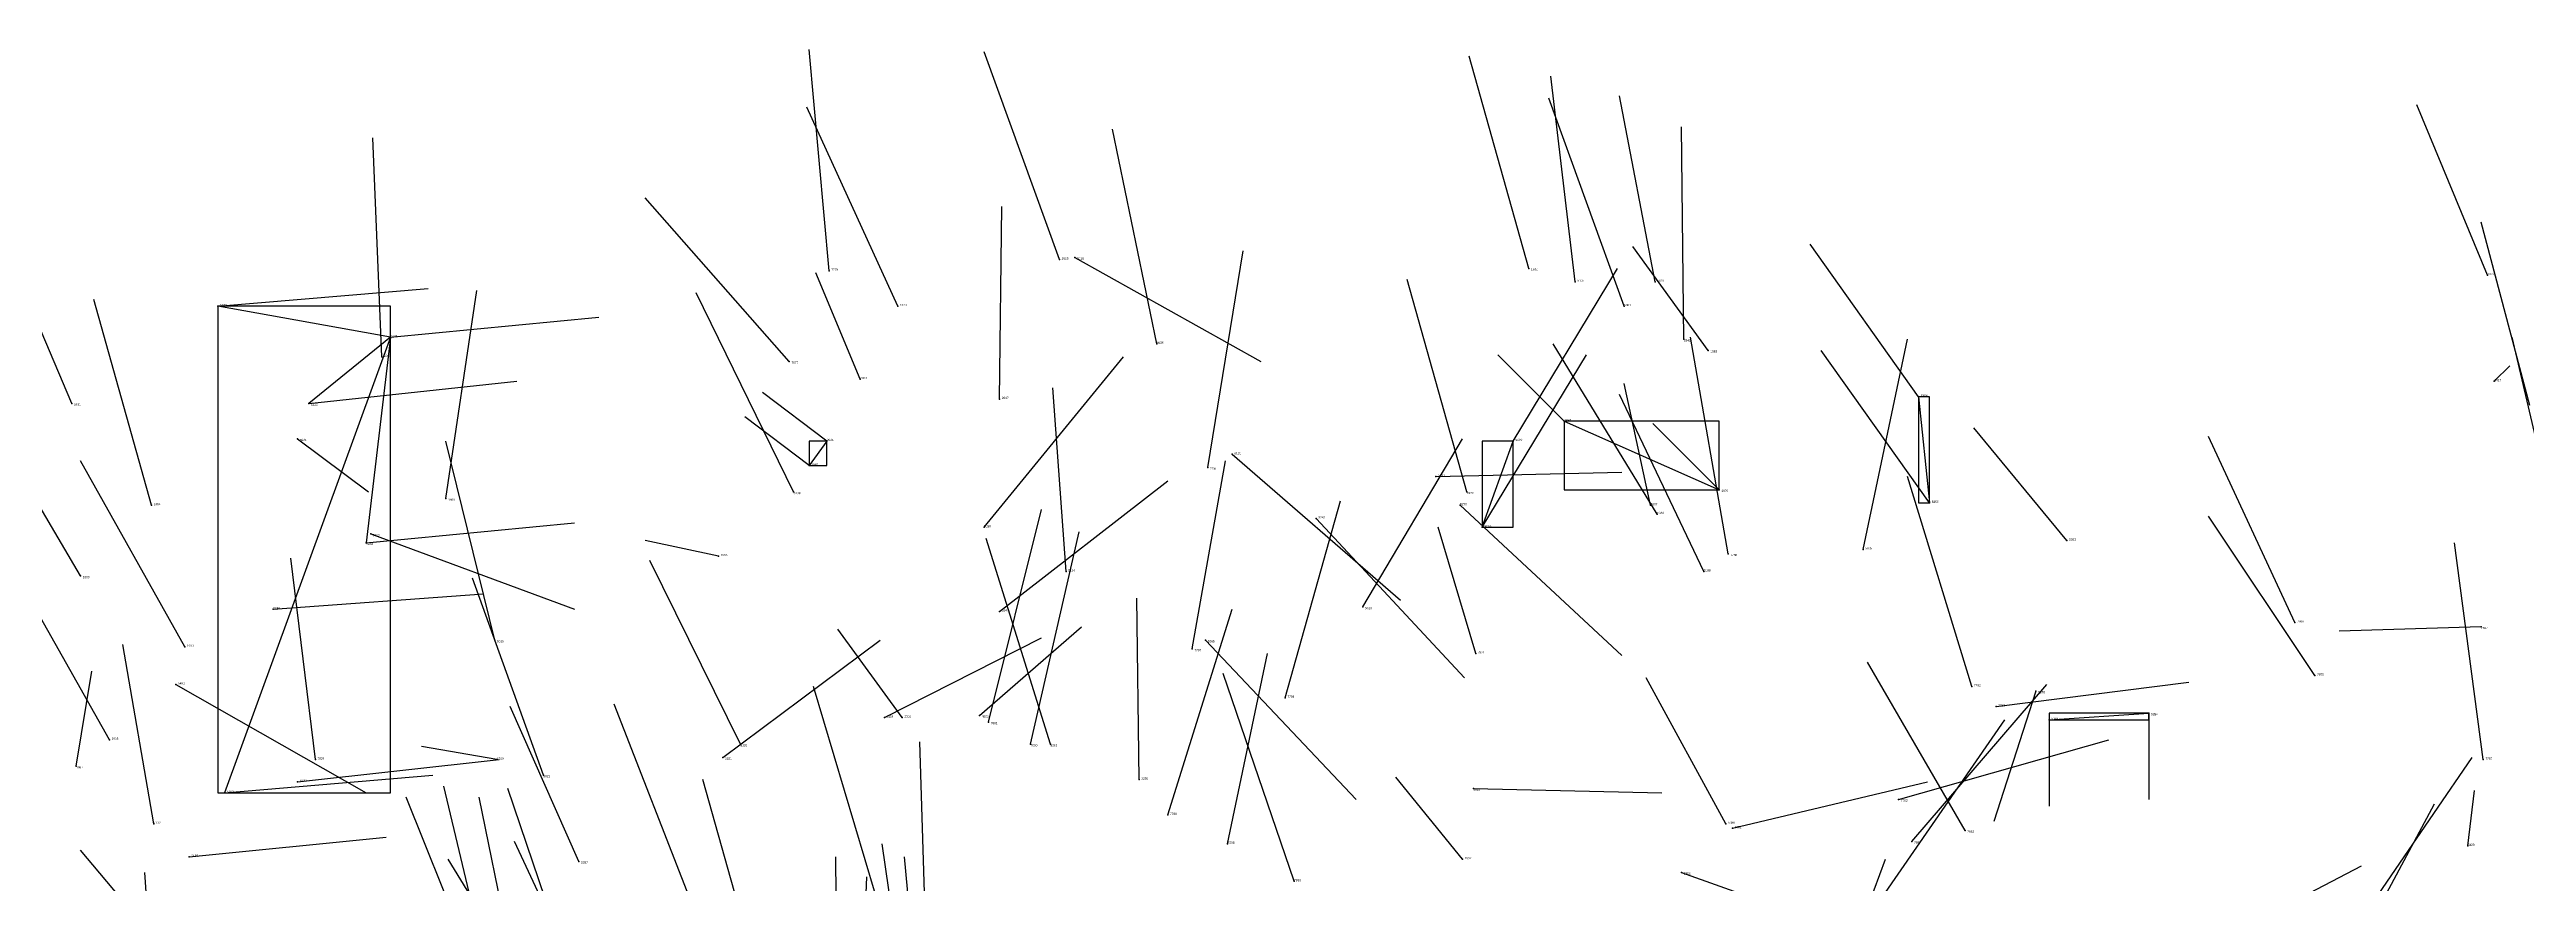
# Model space of a CAD drawing. Extents: x 59.1 to 70.8, y 600.3 to 605.1.
# Drawn here: x 67.913 to 69.032, y 604.713 to 605.09 of the extents above; entities that cross this region are included whole.
import ezdxf

# ---------------------------------------------------------------- set-up
doc = ezdxf.new("R2010")
doc.units = 0
for name, color, linetype in [('Clients', 3, 'CONTINUOUS'), ('Facilities', 3, 'CONTINUOUS'), ('Facilities_lines', 3, 'CONTINUOUS'), ('Min_max_boxes', 1, 'CONTINUOUS'), ('Normals', 1, 'CONTINUOUS'), ('Source_points', 5, 'CONTINUOUS'), ('Text', 3, 'CONTINUOUS')]:
    doc.layers.add(name, color=color, linetype=linetype)

msp = doc.modelspace()

# ---------------------------------------------------------------- linework, layer by layer
at = {"layer": 'Clients', "color": 5}
for p in [(67.989, 604.974, 454.42), (68.03, 604.93, 454.321), (68.574, 604.913, 457.729), (68.256, 604.902, 448.931), (68.667, 604.891, 449.02), (68.762, 604.885, 455.394), (68.056, 604.867, 454.334), (68.861, 604.79, 455.434), (67.992, 604.754, 454.294)]:
    msp.add_point(p, dxfattribs=at)
at = {"layer": 'Facilities', "color": 3}
for p in [(68.369, 604.995, 448.151), (68.376, 604.996, 456.857), (68.265, 604.99, 458.807), (68.581, 604.991, 448.221), (68.602, 604.985, 456.274), (68.638, 604.985, 459.019), (69.014, 604.988, 448.675), (68.296, 604.974, 456.937), (68.624, 604.974, 455.082), (68.063, 604.951, 448.726), (68.067, 604.96, 454.409), (68.413, 604.957, 457.026), (68.651, 604.959, 455.002), (68.662, 604.954, 449.12), (68.247, 604.949, 460.616), (68.279, 604.941, 448.863), (69.017, 604.94, 455.605), (67.923, 604.93, 456.247), (68.342, 604.932, 448.879), (68.757, 604.933, 455.414), (68.597, 604.922, 449.02), (68.025, 604.914, 457.094), (68.264, 604.913, 448.964), (68.447, 604.907, 456.753), (68.436, 604.901, 461.198), (68.539, 604.897, 457.072), (67.959, 604.884, 448.107), (68.092, 604.887, 448.733), (68.249, 604.89, 456.96), (68.55, 604.884, 454.947), (68.553, 604.89, 448.262), (68.636, 604.884, 459.025), (68.335, 604.874, 456.159), (68.485, 604.878, 454.93), (68.56, 604.874, 457.692), (68.639, 604.88, 455.564), (68.058, 604.871, 456.314), (68.215, 604.861, 448.877), (68.671, 604.862, 461.172), (68.732, 604.864, 457.059), (68.824, 604.868, 455.546), (67.927, 604.852, 448.189), (68.372, 604.854, 456.977), (68.66, 604.854, 455.525), (68.014, 604.837, 454.273), (68.342, 604.836, 456.194), (68.506, 604.838, 457.702), (68.927, 604.831, 460.789), (69.011, 604.829, 459.323), (67.974, 604.82, 448.159), (68.114, 604.823, 457.919), (68.429, 604.819, 461.917), (68.435, 604.823, 454.921), (68.557, 604.817, 459.004), (68.936, 604.807, 460.77), (67.97, 604.803, 456.341), (68.471, 604.797, 461.847), (68.781, 604.802, 461.139), (68.81, 604.8, 456.155), (68.29, 604.788, 456.048), (68.298, 604.788, 448.853), (68.333, 604.789, 457.802), (68.337, 604.786, 461.279), (68.792, 604.793, 458.74), (68.816, 604.787, 455.459), (67.94, 604.778, 448.095), (68.225, 604.776, 456.945), (68.356, 604.776, 461.112), (68.365, 604.776, 454.841), (67.925, 604.766, 448.051), (68.033, 604.769, 459.708), (68.115, 604.769, 448.839), (68.136, 604.762, 457.866), (68.217, 604.77, 456.101), (69.012, 604.769, 461.424), (68.025, 604.759, 454.264), (68.405, 604.76, 454.808), (68.556, 604.756, 457.125), (68.748, 604.751, 458.744), (67.96, 604.74, 461.687), (68.418, 604.744, 461.233), (68.67, 604.74, 455.508), (68.673, 604.738, 458.764), (68.445, 604.731, 461.861), (68.754, 604.732, 461.984), (68.778, 604.737, 460.905), (69.005, 604.73, 455.6), (67.976, 604.725, 454.207), (68.152, 604.723, 457.04), (68.551, 604.724, 449.035), (68.65, 604.718, 455.456), (68.475, 604.714, 459.788)]:
    msp.add_point(p, dxfattribs=at)
at = {"layer": 'Facilities_lines', "color": 3}
for p, q in [((68.067, 604.96, 454.409), (67.989, 604.974, 454.42)), ((68.067, 604.96, 454.409), (67.992, 604.754, 454.294)), ((68.067, 604.96, 454.409), (68.03, 604.93, 454.321)), ((68.067, 604.96, 454.409), (68.056, 604.867, 454.334)), ((68.757, 604.933, 455.414), (68.762, 604.885, 455.394)), ((68.597, 604.922, 449.02), (68.667, 604.891, 449.02)), ((68.264, 604.913, 448.964), (68.256, 604.902, 448.931)), ((68.56, 604.874, 457.692), (68.574, 604.913, 457.729)), ((68.816, 604.787, 455.459), (68.861, 604.79, 455.434))]:
    msp.add_line(p, q, dxfattribs=at)
at = {"layer": 'Min_max_boxes', "color": 1}
for p, q in [((68.067, 604.974, 454.294), (67.989, 604.974, 454.294)), ((67.989, 604.974, 454.294), (67.989, 604.754, 454.294)), ((68.067, 604.974, 454.42), (67.989, 604.974, 454.42)), ((67.989, 604.974, 454.42), (67.989, 604.754, 454.42)), ((67.989, 604.974, 454.294), (67.989, 604.974, 454.42)), ((68.067, 604.754, 454.294), (68.067, 604.974, 454.294)), ((68.067, 604.754, 454.42), (68.067, 604.974, 454.42)), ((68.067, 604.974, 454.294), (68.067, 604.974, 454.42)), ((68.762, 604.933, 455.394), (68.757, 604.933, 455.394)), ((68.757, 604.933, 455.394), (68.757, 604.885, 455.394)), ((68.762, 604.933, 455.414), (68.757, 604.933, 455.414)), ((68.757, 604.933, 455.414), (68.757, 604.885, 455.414)), ((68.757, 604.933, 455.394), (68.757, 604.933, 455.414)), ((68.762, 604.885, 455.394), (68.762, 604.933, 455.394)), ((68.762, 604.885, 455.414), (68.762, 604.933, 455.414)), ((68.762, 604.933, 455.394), (68.762, 604.933, 455.414)), ((68.667, 604.922, 449.02), (68.597, 604.922, 449.02)), ((68.597, 604.922, 449.02), (68.597, 604.891, 449.02)), ((68.667, 604.922, 449.02), (68.597, 604.922, 449.02)), ((68.597, 604.922, 449.02), (68.597, 604.891, 449.02)), ((68.597, 604.922, 449.02), (68.597, 604.922, 449.02)), ((68.667, 604.891, 449.02), (68.667, 604.922, 449.02)), ((68.667, 604.891, 449.02), (68.667, 604.922, 449.02)), ((68.667, 604.922, 449.02), (68.667, 604.922, 449.02)), ((68.264, 604.913, 448.931), (68.256, 604.913, 448.931)), ((68.256, 604.913, 448.931), (68.256, 604.902, 448.931)), ((68.264, 604.913, 448.964), (68.256, 604.913, 448.964)), ((68.256, 604.913, 448.964), (68.256, 604.902, 448.964)), ((68.256, 604.913, 448.931), (68.256, 604.913, 448.964)), ((68.264, 604.902, 448.931), (68.264, 604.913, 448.931)), ((68.264, 604.902, 448.964), (68.264, 604.913, 448.964)), ((68.264, 604.913, 448.931), (68.264, 604.913, 448.964)), ((68.574, 604.913, 457.692), (68.56, 604.913, 457.692)), ((68.56, 604.913, 457.692), (68.56, 604.874, 457.692)), ((68.574, 604.913, 457.729), (68.56, 604.913, 457.729)), ((68.56, 604.913, 457.729), (68.56, 604.874, 457.729)), ((68.56, 604.913, 457.692), (68.56, 604.913, 457.729)), ((68.574, 604.874, 457.692), (68.574, 604.913, 457.692)), ((68.574, 604.874, 457.729), (68.574, 604.913, 457.729)), ((68.574, 604.913, 457.692), (68.574, 604.913, 457.729)), ((68.256, 604.902, 448.931), (68.264, 604.902, 448.931)), ((68.256, 604.902, 448.964), (68.264, 604.902, 448.964)), ((68.256, 604.902, 448.931), (68.256, 604.902, 448.964)), ((68.264, 604.902, 448.931), (68.264, 604.902, 448.964)), ((68.597, 604.891, 449.02), (68.667, 604.891, 449.02)), ((68.597, 604.891, 449.02), (68.667, 604.891, 449.02)), ((68.597, 604.891, 449.02), (68.597, 604.891, 449.02)), ((68.667, 604.891, 449.02), (68.667, 604.891, 449.02)), ((68.757, 604.885, 455.394), (68.762, 604.885, 455.394)), ((68.757, 604.885, 455.414), (68.762, 604.885, 455.414)), ((68.757, 604.885, 455.394), (68.757, 604.885, 455.414)), ((68.762, 604.885, 455.394), (68.762, 604.885, 455.414)), ((68.56, 604.874, 457.692), (68.574, 604.874, 457.692)), ((68.56, 604.874, 457.729), (68.574, 604.874, 457.729)), ((68.56, 604.874, 457.692), (68.56, 604.874, 457.729)), ((68.574, 604.874, 457.692), (68.574, 604.874, 457.729)), ((68.861, 604.79, 455.434), (68.816, 604.79, 455.434)), ((68.816, 604.79, 455.434), (68.816, 604.787, 455.434)), ((68.861, 604.79, 455.459), (68.816, 604.79, 455.459)), ((68.816, 604.79, 455.459), (68.816, 604.787, 455.459)), ((68.816, 604.79, 455.434), (68.816, 604.79, 455.459)), ((68.816, 604.787, 455.434), (68.861, 604.787, 455.434)), ((68.816, 604.787, 455.459), (68.861, 604.787, 455.459)), ((68.816, 604.787, 455.434), (68.816, 604.787, 455.459)), ((68.861, 604.787, 455.434), (68.861, 604.79, 455.434)), ((68.861, 604.787, 455.459), (68.861, 604.79, 455.459)), ((68.861, 604.79, 455.434), (68.861, 604.79, 455.459)), ((68.861, 604.787, 455.434), (68.861, 604.787, 455.459)), ((67.989, 604.754, 454.294), (68.067, 604.754, 454.294)), ((67.989, 604.754, 454.42), (68.067, 604.754, 454.42)), ((67.989, 604.754, 454.294), (67.989, 604.754, 454.42)), ((68.067, 604.754, 454.294), (68.067, 604.754, 454.42))]:
    msp.add_line(p, q, dxfattribs=at)
at = {"layer": 'Normals', "color": 1}
for p, q in [((68.265, 604.99, 458.807), (68.256, 605.09, 458.804)), ((68.369, 604.995, 448.151), (68.335, 605.089, 448.149)), ((68.581, 604.991, 448.221), (68.554, 605.087, 448.226)), ((68.602, 604.985, 456.274), (68.591, 605.078, 456.24)), ((68.296, 604.974, 456.937), (68.255, 605.064, 456.952)), ((68.624, 604.974, 455.082), (68.59, 605.068, 455.086)), ((68.638, 604.985, 459.019), (68.622, 605.069, 459.071)), ((69.014, 604.988, 448.675), (68.982, 605.065, 448.73)), ((68.413, 604.957, 457.026), (68.393, 605.054, 457.012)), ((68.651, 604.959, 455.002), (68.65, 605.055, 454.973)), ((68.063, 604.951, 448.726), (68.059, 605.05, 448.741)), ((67.923, 604.93, 456.247), (67.884, 605.022, 456.246)), ((68.247, 604.949, 460.616), (68.182, 605.023, 460.599)), ((68.342, 604.932, 448.879), (68.343, 605.019, 448.929)), ((69.033, 604.929, 455.692), (69.011, 605.012, 455.744)), ((68.376, 604.996, 456.857), (68.46, 604.949, 456.831)), ((68.436, 604.901, 461.198), (68.452, 604.999, 461.205)), ((68.662, 604.954, 449.12), (68.628, 605.001, 449.201)), ((68.757, 604.933, 455.414), (68.708, 605.002, 455.468)), ((68.279, 604.941, 448.863), (68.259, 604.989, 448.948)), ((68.553, 604.89, 448.262), (68.526, 604.986, 448.269)), ((68.574, 604.913, 457.729), (68.621, 604.991, 457.771)), ((67.959, 604.884, 448.107), (67.933, 604.977, 448.081)), ((67.989, 604.974, 454.42), (68.084, 604.982, 454.388)), ((68.092, 604.887, 448.733), (68.106, 604.981, 448.703)), ((68.249, 604.89, 456.96), (68.205, 604.98, 456.962)), ((68.067, 604.96, 454.409), (68.161, 604.969, 454.376)), ((68.335, 604.874, 456.159), (68.398, 604.951, 456.153)), ((68.56, 604.874, 457.692), (68.607, 604.952, 457.734)), ((68.597, 604.922, 449.02), (68.567, 604.952, 449.11)), ((68.639, 604.88, 455.564), (68.592, 604.957, 455.607)), ((68.671, 604.862, 461.172), (68.654, 604.96, 461.186)), ((68.762, 604.885, 455.394), (68.713, 604.954, 455.448)), ((68.732, 604.864, 457.059), (68.752, 604.959, 457.084)), ((69.042, 604.888, 455.617), (69.025, 604.96, 455.685)), ((68.03, 604.93, 454.321), (68.124, 604.94, 454.289)), ((69.017, 604.94, 455.605), (69.024, 604.947, 455.704)), ((67.927, 604.852, 448.189), (67.878, 604.935, 448.162)), ((68.264, 604.913, 448.964), (68.235, 604.935, 449.057)), ((68.372, 604.854, 456.977), (68.366, 604.937, 456.921)), ((68.66, 604.854, 455.525), (68.622, 604.934, 455.571)), ((68.636, 604.884, 459.025), (68.624, 604.939, 459.107)), ((68.256, 604.902, 448.931), (68.227, 604.924, 449.024)), ((68.667, 604.891, 449.02), (68.637, 604.921, 449.11)), ((68.824, 604.868, 455.546), (68.782, 604.919, 455.621)), ((68.025, 604.914, 457.094), (68.057, 604.89, 457.186)), ((68.114, 604.823, 457.919), (68.092, 604.913, 457.957)), ((68.447, 604.907, 456.753), (68.523, 604.841, 456.755)), ((68.506, 604.838, 457.702), (68.551, 604.914, 457.749)), ((68.927, 604.831, 460.789), (68.888, 604.915, 460.753)), ((67.974, 604.82, 448.159), (67.927, 604.904, 448.133)), ((68.342, 604.836, 456.194), (68.418, 604.895, 456.222)), ((68.429, 604.819, 461.917), (68.444, 604.904, 461.967)), ((68.539, 604.897, 457.072), (68.623, 604.899, 457.018)), ((68.781, 604.802, 461.139), (68.752, 604.897, 461.152)), ((68.471, 604.797, 461.847), (68.496, 604.886, 461.886)), ((68.55, 604.884, 454.947), (68.623, 604.816, 454.951)), ((68.056, 604.867, 454.334), (68.15, 604.876, 454.301)), ((68.337, 604.786, 461.279), (68.361, 604.882, 461.295)), ((68.356, 604.776, 461.112), (68.378, 604.872, 461.13)), ((68.485, 604.878, 454.93), (68.552, 604.806, 454.945)), ((68.557, 604.817, 459.004), (68.54, 604.874, 459.085)), ((68.936, 604.807, 460.77), (68.888, 604.879, 460.72)), ((67.94, 604.778, 448.095), (67.891, 604.865, 448.086)), ((68.058, 604.871, 456.314), (68.15, 604.837, 456.334)), ((68.215, 604.861, 448.877), (68.182, 604.868, 448.971)), ((68.365, 604.776, 454.841), (68.336, 604.869, 454.819)), ((69.012, 604.769, 461.424), (68.999, 604.867, 461.44)), ((68.033, 604.769, 459.708), (68.022, 604.86, 459.748)), ((68.136, 604.762, 457.866), (68.104, 604.851, 457.897)), ((68.225, 604.776, 456.945), (68.184, 604.859, 456.908)), ((68.014, 604.837, 454.273), (68.109, 604.844, 454.242)), ((68.405, 604.76, 454.808), (68.404, 604.842, 454.751)), ((68.298, 604.788, 448.853), (68.269, 604.828, 448.94)), ((68.333, 604.789, 457.802), (68.379, 604.829, 457.881)), ((68.418, 604.744, 461.233), (68.447, 604.837, 461.254)), ((69.011, 604.829, 459.323), (68.947, 604.827, 459.399)), ((67.96, 604.74, 461.687), (67.946, 604.821, 461.744)), ((68.217, 604.77, 456.101), (68.288, 604.823, 456.148)), ((68.29, 604.788, 456.048), (68.361, 604.824, 456.109)), ((68.435, 604.823, 454.921), (68.503, 604.751, 454.936)), ((68.445, 604.731, 461.861), (68.463, 604.817, 461.909)), ((67.925, 604.766, 448.051), (67.932, 604.809, 448.141)), ((68.475, 604.714, 459.788), (68.443, 604.808, 459.797)), ((68.67, 604.74, 455.508), (68.634, 604.806, 455.574)), ((68.778, 604.737, 460.905), (68.734, 604.813, 460.857)), ((67.97, 604.803, 456.341), (68.056, 604.754, 456.352)), ((68.203, 604.704, 457.852), (68.168, 604.794, 457.824)), ((68.286, 604.708, 457.057), (68.258, 604.802, 457.038)), ((68.754, 604.732, 461.984), (68.815, 604.803, 462.02)), ((68.81, 604.8, 456.155), (68.791, 604.741, 456.233)), ((68.792, 604.793, 458.74), (68.879, 604.804, 458.789)), ((68.152, 604.723, 457.04), (68.121, 604.793, 456.976)), ((68.742, 604.709, 461.836), (68.796, 604.787, 461.867)), ((68.816, 604.787, 455.459), (68.816, 604.748, 455.551)), ((68.861, 604.79, 455.434), (68.861, 604.751, 455.526)), ((68.115, 604.769, 448.839), (68.081, 604.775, 448.933)), ((68.309, 604.677, 454.794), (68.306, 604.777, 454.789)), ((68.748, 604.751, 458.744), (68.843, 604.778, 458.761)), ((67.992, 604.754, 454.294), (68.086, 604.762, 454.261)), ((68.025, 604.759, 454.264), (68.116, 604.769, 454.224)), ((68.551, 604.724, 449.035), (68.521, 604.761, 449.123)), ((68.955, 604.694, 455.002), (69.007, 604.77, 454.963)), ((68.111, 604.66, 457.881), (68.074, 604.752, 457.896)), ((68.114, 604.661, 454.737), (68.091, 604.757, 454.723)), ((68.127, 604.654, 454.819), (68.107, 604.752, 454.814)), ((68.148, 604.673, 457.891), (68.12, 604.756, 457.938)), ((68.235, 604.664, 454.799), (68.208, 604.76, 454.811)), ((68.556, 604.756, 457.125), (68.641, 604.754, 457.072)), ((68.673, 604.738, 458.764), (68.761, 604.759, 458.806)), ((68.946, 604.667, 455.04), (68.99, 604.749, 455.004)), ((69.005, 604.73, 455.6), (69.008, 604.755, 455.697)), ((67.991, 604.652, 448.202), (67.927, 604.728, 448.198)), ((67.976, 604.725, 454.207), (68.065, 604.734, 454.163)), ((68.155, 604.663, 457.045), (68.123, 604.732, 456.98)), ((68.303, 604.633, 454.872), (68.289, 604.731, 454.883)), ((67.962, 604.633, 457.919), (67.956, 604.718, 457.867)), ((68.142, 604.644, 454.903), (68.093, 604.724, 454.937)), ((68.269, 604.626, 454.733), (68.268, 604.725, 454.716)), ((68.278, 604.616, 454.795), (68.282, 604.716, 454.798)), ((68.308, 604.632, 454.964), (68.299, 604.725, 455)), ((68.65, 604.718, 455.456), (68.737, 604.687, 455.417)), ((68.725, 604.678, 455.552), (68.742, 604.724, 455.639)), ((68.869, 604.675, 458.817), (68.957, 604.721, 458.824))]:
    msp.add_line(p, q, dxfattribs=at)
at = {"layer": 'Source_points', "color": 5}
for p in [(68.369, 604.995, 448.151), (68.376, 604.996, 456.857), (68.265, 604.99, 458.807), (68.581, 604.991, 448.221), (68.602, 604.985, 456.274), (68.638, 604.985, 459.019), (69.014, 604.988, 448.675), (67.989, 604.974, 454.42), (68.296, 604.974, 456.937), (68.624, 604.974, 455.082), (68.063, 604.951, 448.726), (68.067, 604.96, 454.409), (68.413, 604.957, 457.026), (68.651, 604.959, 455.002), (68.662, 604.954, 449.12), (68.247, 604.949, 460.616), (68.279, 604.941, 448.863), (69.017, 604.94, 455.605), (67.923, 604.93, 456.247), (68.03, 604.93, 454.321), (68.342, 604.932, 448.879), (68.757, 604.933, 455.414), (68.597, 604.922, 449.02), (68.025, 604.914, 457.094), (68.264, 604.913, 448.964), (68.447, 604.907, 456.753), (68.574, 604.913, 457.729), (68.256, 604.902, 448.931), (68.436, 604.901, 461.198), (68.539, 604.897, 457.072), (67.959, 604.884, 448.107), (68.092, 604.887, 448.733), (68.249, 604.89, 456.96), (68.55, 604.884, 454.947), (68.553, 604.89, 448.262), (68.636, 604.884, 459.025), (68.667, 604.891, 449.02), (68.762, 604.885, 455.394), (68.335, 604.874, 456.159), (68.485, 604.878, 454.93), (68.56, 604.874, 457.692), (68.639, 604.88, 455.564), (68.056, 604.867, 454.334), (68.058, 604.871, 456.314), (68.215, 604.861, 448.877), (68.671, 604.862, 461.172), (68.732, 604.864, 457.059), (68.824, 604.868, 455.546), (67.927, 604.852, 448.189), (68.372, 604.854, 456.977), (68.66, 604.854, 455.525), (68.014, 604.837, 454.273), (68.342, 604.836, 456.194), (68.506, 604.838, 457.702), (68.927, 604.831, 460.789), (69.011, 604.829, 459.323), (67.974, 604.82, 448.159), (68.114, 604.823, 457.919), (68.429, 604.819, 461.917), (68.435, 604.823, 454.921), (68.557, 604.817, 459.004), (68.936, 604.807, 460.77), (67.97, 604.803, 456.341), (68.471, 604.797, 461.847), (68.781, 604.802, 461.139), (68.81, 604.8, 456.155), (68.29, 604.788, 456.048), (68.298, 604.788, 448.853), (68.333, 604.789, 457.802), (68.337, 604.786, 461.279), (68.792, 604.793, 458.74), (68.816, 604.787, 455.459), (68.861, 604.79, 455.434), (67.94, 604.778, 448.095), (68.225, 604.776, 456.945), (68.356, 604.776, 461.112), (68.365, 604.776, 454.841), (67.925, 604.766, 448.051), (68.033, 604.769, 459.708), (68.115, 604.769, 448.839), (68.136, 604.762, 457.866), (68.217, 604.77, 456.101), (69.012, 604.769, 461.424), (67.992, 604.754, 454.294), (68.025, 604.759, 454.264), (68.405, 604.76, 454.808), (68.556, 604.756, 457.125), (68.748, 604.751, 458.744), (67.96, 604.74, 461.687), (68.418, 604.744, 461.233), (68.67, 604.74, 455.508), (68.673, 604.738, 458.764), (68.445, 604.731, 461.861), (68.754, 604.732, 461.984), (68.778, 604.737, 460.905), (69.005, 604.73, 455.6), (67.976, 604.725, 454.207), (68.152, 604.723, 457.04), (68.551, 604.724, 449.035), (68.65, 604.718, 455.456), (68.475, 604.714, 459.788)]:
    msp.add_point(p, dxfattribs=at)

# ---------------------------------------------------------------- texts
at = {"layer": 'Text', "color": 3}
for s, p in [('1988', (68.37, 604.995, 448.151)), ('5118', (68.377, 604.995, 456.857)), ('7779', (68.266, 604.99, 458.807)), ('1974', (68.582, 604.99, 448.221)), ('5137', (68.603, 604.985, 456.274)), ('7820', (68.639, 604.985, 459.019)), ('2022', (69.014, 604.988, 448.675)), ('5189', (67.99, 604.974, 454.42)), ('5120', (68.297, 604.974, 456.937)), ('5361', (68.624, 604.974, 455.082)), ('2020', (68.064, 604.951, 448.726)), ('5234', (68.067, 604.96, 454.409)), ('5036', (68.413, 604.957, 457.026)), ('5349', (68.651, 604.958, 455.002)), ('1983', (68.663, 604.953, 449.12)), ('7677', (68.248, 604.948, 460.616)), ('2023', (68.279, 604.941, 448.863)), ('5417', (69.017, 604.94, 455.605)), ('5481', (67.924, 604.929, 456.247)), ('5228', (68.031, 604.929, 454.321)), ('2017', (68.343, 604.932, 448.879)), ('5356', (68.758, 604.933, 455.414)), ('1997', (68.597, 604.922, 449.02)), ('5031', (68.026, 604.913, 457.094)), ('2021', (68.264, 604.913, 448.964)), ('5131', (68.448, 604.907, 456.753)), ('5009', (68.575, 604.913, 457.729)), ('1962', (68.257, 604.902, 448.931)), ('7791', (68.437, 604.9, 461.198)), ('5033', (68.54, 604.897, 457.072)), ('1964', (67.96, 604.884, 448.107)), ('1966', (68.093, 604.886, 448.733)), ('5139', (68.249, 604.889, 456.96)), ('5270', (68.55, 604.884, 454.947)), ('1970', (68.553, 604.889, 448.262)), ('7807', (68.636, 604.884, 459.025)), ('1979', (68.668, 604.89, 449.02)), ('5355', (68.763, 604.885, 455.394)), ('5150', (68.335, 604.874, 456.159)), ('5263', (68.486, 604.878, 454.93)), ('5005', (68.561, 604.874, 457.692)), ('5380', (68.639, 604.88, 455.564)), ('5238', (68.056, 604.866, 454.334)), ('5125', (68.059, 604.87, 456.314)), ('1986', (68.216, 604.861, 448.877)), ('7788', (68.672, 604.861, 461.172)), ('5035', (68.733, 604.864, 457.059)), ('5393', (68.825, 604.868, 455.546)), ('1960', (67.928, 604.851, 448.189)), ('5134', (68.373, 604.854, 456.977)), ('5188', (68.66, 604.854, 455.525)), ('5248', (68.014, 604.837, 454.273)), ('5147', (68.343, 604.836, 456.194)), ('5013', (68.507, 604.837, 457.702)), ('7868', (68.928, 604.831, 460.789)), ('7837', (69.011, 604.828, 459.323)), ('1963', (67.975, 604.82, 448.159)), ('5015', (68.115, 604.822, 457.919)), ('7707', (68.43, 604.818, 461.917)), ('5265', (68.436, 604.822, 454.921)), ('7821', (68.558, 604.817, 459.004)), ('7875', (68.937, 604.807, 460.77)), ('5482', (67.971, 604.803, 456.341)), ('7704', (68.472, 604.797, 461.847)), ('7792', (68.782, 604.802, 461.139)), ('7789', (68.793, 604.793, 458.74)), ('5148', (68.811, 604.799, 456.155)), ('5154', (68.291, 604.788, 456.048)), ('2016', (68.299, 604.788, 448.853)), ('4995', (68.334, 604.788, 457.802)), ('7801', (68.338, 604.785, 461.279)), ('5359', (68.817, 604.787, 455.459)), ('5354', (68.862, 604.789, 455.434)), ('1965', (67.941, 604.778, 448.095)), ('5126', (68.225, 604.775, 456.945)), ('7800', (68.356, 604.775, 461.112)), ('5261', (68.365, 604.775, 454.841)), ('1967', (67.925, 604.765, 448.051)), ('7824', (68.034, 604.769, 459.708)), ('1959', (68.115, 604.769, 448.839)), ('5021', (68.136, 604.761, 457.866)), ('5151', (68.218, 604.769, 456.101)), ('5268', (68.406, 604.76, 454.808)), ('7787', (69.013, 604.769, 461.424)), ('5182', (67.993, 604.754, 454.294)), ('5232', (68.026, 604.759, 454.264)), ('5029', (68.556, 604.755, 457.125)), ('7782', (68.749, 604.75, 458.744)), ('7732', (67.96, 604.74, 461.687)), ('7780', (68.419, 604.744, 461.233)), ('5386', (68.671, 604.74, 455.508)), ('7781', (68.674, 604.738, 458.764)), ('7698', (68.445, 604.731, 461.861)), ('7697', (68.755, 604.731, 461.984)), ('7683', (68.779, 604.736, 460.905)), ('5429', (69.005, 604.73, 455.6)), ('5187', (67.977, 604.725, 454.207)), ('5037', (68.153, 604.722, 457.04)), ('1952', (68.552, 604.724, 449.035)), ('5350', (68.651, 604.717, 455.456)), ('7833', (68.475, 604.714, 459.788))]:
    msp.add_text(s, height=0.001, dxfattribs=at).set_placement(p)

doc.saveas('drawing.dxf')
